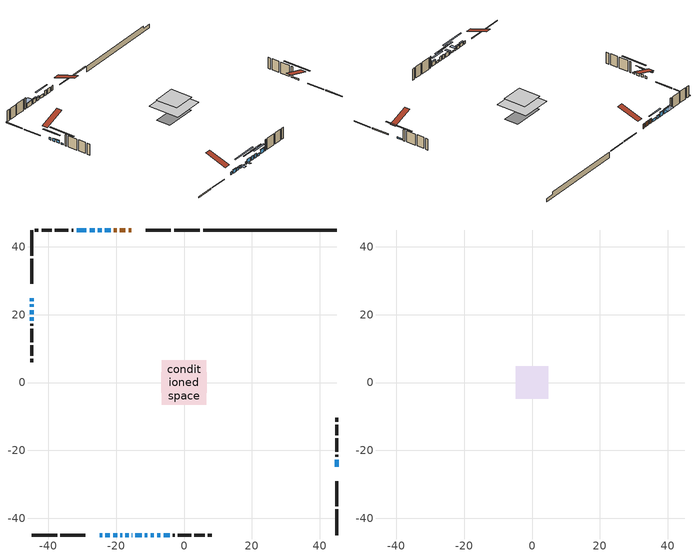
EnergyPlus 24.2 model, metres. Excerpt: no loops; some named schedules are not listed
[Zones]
conditioned space
 floor adiabatic (AdiabaticFloorConstruction): -6.59,-6.59 -6.59,6.59 6.59,6.59 6.59,-6.59 z2.75
 floor foundation (Slab1 construction): -6.77,-3.06 -6.77,3.06 6.77,3.06 6.77,-3.06 z-2.13
 wall outside (RimJoist1 construction): 4.69,44.94 -2.91,44.94 / -44.94,-44.94 -37.34,-44.94 / -44.94,44.94 -44.94,37.34 / 44.94,-44.94 44.94,-37.34 z0.31:0.61
 wall outside (RimJoist2 construction): -3.84,44.94 -11.21,44.94 / -36.41,-44.94 -29.04,-44.94 / -44.94,36.41 -44.94,29.04 / 44.94,-36.41 44.94,-29.04 z0.31:0.61
 wall outside (AdiabaticWallConstruction 1): -15.49,44.94 -16.33,44.94 / -17.26,44.94 -18.91,44.94 / -19.83,44.94 -20.72,44.94 z0.31:2.34
 wall outside (AdiabaticWallConstruction): -24.76,-44.94 -24.13,-44.94 z0.31:1.53; -44.94,24.76 -44.94,23.97 z0.31:1.33; -23.2,-44.94 -21.83,-44.94 z0.31:1.71; -20.9,-44.94 -19.73,-44.94 / -44.94,23.05 -44.94,22.28 / -44.94,21.36 -44.94,20.19 / -21.65,44.94 -23.33,44.94 / -24.25,44.94 -25.37,44.94 z0.31:1.48; -18.8,-44.94 -18.27,-44.94 / -15.42,-44.94 -15.24,-44.94 z0.31:1.17; -26.3,44.94 -27.85,44.94 z0.31:2.01; 44.94,-24.76 44.94,-22.78 / -17.34,-44.94 -16.35,-44.94 / -44.94,19.26 -44.94,18.27 z0.31:0.9; -28.78,44.94 -31.67,44.94 z0.31:2.11; -14.32,-44.94 -12.51,-44.94 / -11.58,-44.94 -10.79,-44.94 / -9.87,-44.94 -8.87,-44.94 / -6.03,-44.94 -4.22,-44.94 z0.31:2.12; -7.95,-44.94 -6.95,-44.94 z0.31:1.3
 wall outside (Wall1 construction): -32.6,44.94 -33.14,44.94 / -3.29,-44.94 -2.75,-44.94 / -44.94,17.34 -44.94,16.8 / 44.94,-21.85 44.94,-21.31 z0.31:5.19
 wall outside (Wall2 construction): -34.07,44.94 -38.05,44.94 / -1.82,-44.94 2.15,-44.94 / -44.94,15.87 -44.94,11.89 / 44.94,-20.38 44.94,-16.4 z0.31:5.19
 wall outside (Wall3 construction): -38.98,44.94 -41.99,44.94 / 3.08,-44.94 6.1,-44.94 / -44.94,10.96 -44.94,7.95 / 44.94,-15.48 44.94,-12.46 z0.31:5.19
 wall outside (Wall4 construction): -42.92,44.94 -44.01,44.94 / 7.03,-44.94 8.12,-44.94 / -44.94,7.02 -44.94,5.93 / 44.94,-11.53 44.94,-10.44 z0.31:5.19
 wall foundation (FoundationWall1 construction): 5.62,44.94,-2.13 5.62,44.94,0.31 41.01,44.94,0.31 41.01,44.94,-0.74 44.94,44.94,-0.74 44.94,44.94,-2.13
 window (WindowConstruction 14): -24.76,-44.94 -24.13,-44.94 z0.31:1.53
 window (WindowConstruction 6): -44.94,24.76 -44.94,23.97 z0.31:1.32
 window (WindowConstruction 7): -23.2,-44.94 -21.83,-44.94 z0.31:1.71
 window (WindowConstruction 8): -20.9,-44.94 -19.73,-44.94 z0.31:1.48
 window (WindowConstruction 9): -44.94,23.04 -44.94,22.28 z0.31:1.48
 window (WindowConstruction 10): -44.94,21.35 -44.94,20.19 z0.31:1.48
 window (WindowConstruction 11): -21.65,44.94 -23.33,44.94 z0.31:1.48
 window (WindowConstruction 12): -24.25,44.94 -25.37,44.94 z0.31:1.48
 window (WindowConstruction 15): -18.8,-44.94 -18.27,-44.94 z0.31:1.17
 window (WindowConstruction 13): -26.3,44.94 -27.85,44.94 z0.31:2.01
 window (WindowConstruction 17): 44.94,-24.76 44.94,-22.78 z0.31:0.9
 window (WindowConstruction 18): -17.34,-44.94 -16.35,-44.94 z0.31:0.9
 window (WindowConstruction 19): -44.94,19.26 -44.94,18.27 z0.31:0.9
 window (WindowConstruction 16): -15.42,-44.94 -15.24,-44.94 z0.31:1.17
 window (WindowConstruction): -28.78,44.94 -31.67,44.94 z0.31:2.11
 window (WindowConstruction 1): -14.31,-44.94 -12.51,-44.94 z0.31:2.11
 window (WindowConstruction 2): -11.58,-44.94 -10.8,-44.94 z0.31:2.11
 window (WindowConstruction 3): -9.87,-44.94 -8.88,-44.94 z0.31:2.11
 window (WindowConstruction 4): -7.95,-44.94 -6.96,-44.94 z0.31:1.3
 window (WindowConstruction 5): -6.03,-44.94 -4.22,-44.94 z0.31:2.11
 door (Door): -15.49,44.94 -16.33,44.94 z0.31:2.34
 door (Door 1): -17.26,44.94 -18.91,44.94 z0.31:2.34
 door (Door 2): -19.83,44.94 -20.72,44.94 z0.31:2.34
 ceiling adiabatic (AdiabaticFloorConstruction): 6.59,-6.59 6.59,6.59 -6.59,6.59 -6.59,-6.59 z2.75
attic - vented
 floor to conditioned space (Floor1 construction Reversed): -4.72,-4.72 -4.72,4.72 4.72,4.72 4.72,-4.72 z5.19
 roof outside (Roof1 construction): -14.56,44.94,5.19 -14.56,35.76,8.25 -12.14,35.76,8.25 -12.14,44.94,5.19; -25.69,-44.94,5.19 -25.69,-35.76,8.25 -28.11,-35.76,8.25 -28.11,-44.94,5.19; -44.94,25.69,5.19 -35.76,25.69,8.25 -35.76,28.11,8.25 -44.94,28.11,5.19; 44.94,-25.69,5.19 35.76,-25.69,8.25 35.76,-28.11,8.25 44.94,-28.11,5.19
shading: -44.94,21.33 -44.94,27.4 -45.35,27.4 -45.35,21.33 z3.96; -21.63,-44.94 -23.4,-44.94 -23.4,-45.35 -21.63,-45.35 z1.91; -19.53,-44.94 -21.1,-44.94 -21.1,-45.35 -19.53,-45.35 z1.68; -44.94,19.64 -44.94,25.68 -45.35,25.68 -45.35,19.64 z4.12; -44.94,19.99 -44.94,21.56 -45.35,21.56 -45.35,19.99 z1.68; -25.97,44.94 -19.01,44.94 -19.01,45.35 -25.97,45.35 z4.12; -25.57,44.94 -24.05,44.94 -24.05,45.35 -25.57,45.35 z1.68; -17.97,-44.94 -19.1,-44.94 -19.1,-47.07 -17.97,-47.07 z1.47; -28.05,44.94 -26.1,44.94 -26.1,45.35 -28.05,45.35 z2.21; 44.94,-17.7 44.94,-29.84 45.35,-29.84 45.35,-17.7 z5.98; -11.27,-44.94 -22.42,-44.94 -22.42,-45.35 -11.27,-45.35 z5.98; -44.94,13.19 -44.94,24.34 -45.35,24.34 -45.35,13.19 z5.98; -14.95,-44.94 -15.72,-44.94 -15.72,-47.07 -14.95,-47.07 z1.47; -31.97,44.94 -28.48,44.94 -28.48,47.07 -31.97,47.07 z2.41; -9.87,-44.94 -16.95,-44.94 -16.95,-45.35 -9.87,-45.35 z4.75; -8.16,-44.94 -14.22,-44.94 -14.22,-45.35 -8.16,-45.35 z4.75; -6.24,-44.94 -12.51,-44.94 -12.51,-45.35 -6.24,-45.35 z4.75; -4.32,-44.94 -10.59,-44.94 -10.59,-45.35 -4.32,-45.35 z3.94; -4.02,-44.94 -6.23,-44.94 -6.23,-45.35 -4.02,-45.35 z2.32
[Building]
Building 1: Terrain=Suburbs
[Site:Location]
Toronto City Centre_ON: Latitude {deg}=43.63; Longitude {deg}=-79.39; Time Zone {hr}=-5; Elevation {m}=77; Keep Site Location Information=Yes
[Site:GroundTemperature:Shallow]
5.01852, 3.26908, 3.12898, 3.95918, 7.29196, 10.6092, 13.4851, 15.3069, 15.4617, 13.9799, 11.1774, 7.9619
[Site:WaterMainsTemperature]
Calculation Method=Schedule; Temperature Schedule=mains temperature schedule
[Material] Roughness=Rough; Thermal Absorptance=0.9
Name | Thickness {m} | Conductivity {W/m-K} | Density {kg/m3} | Specific Heat {J/kg-K} | Solar Absorptance | Visible Absorptance
asphalt or fiberglass shingles | 0.00635 | 0.162714 | 1121.4 | 1465.45 | 0.4 | 0.4
ceiling loosefill ins | 0.169333 | 0.0480833 | 16.02 | 1046.75 | 0.7 | 0.7
ceiling stud and cavity | 0.1397 | 0.104528 | 65.682 | 1177.47 | 0.7 | 0.7
concrete 4.0 in. | 0.1016 | 1.803125 | 2242.8 | 837.4 | 0.7 | 0.7
concrete 8.0 in. | 0.2032 | 1.803125 | 2242.8 | 837.4 | 0.7 | 0.7
door material | 0.04445 | 0.053851 | 512.64 | 1214.23 | 0.7 | 0.7
exterior vertical ins | 0.0460229 | 0.029427 | 32.04 | 1214.23 | 0.7 | 0.7
floor covering | 0.0127 | 0.0433444 | 54.468 | 1339.84 | 0.6 | 0.6
floor rigid ins; wall rigid ins 1 | 0.512978 | 0.029427 | 32.04 | 1214.23 | 0.7 | 0.7
floor stud and cavity | 0.1397 | 1.75129 | 37.0049 | 1207.88 | 0.7 | 0.7
furniture material conditioned space 1 | 0.1524 | 0.115458 | 640.8 | 1214.23 | 0.6 | 0.6
gypsum board | 0.0127 | 0.160291 | 801 | 837.4 | 0.6 | 0.6
gypsum board 1 | 0.0127 | 0.160291 | 801 | 837.4 | 0.7 | 0.7
osb sheathing 0.5 in. | 0.0127 | 0.115458 | 512.64 | 1214.23 | 0.7 | 0.7
osb sheathing 0.75 in. | 0.01905 | 0.115458 | 512.64 | 1214.23 | 0.7 | 0.7
osb sheathing 2.0 in. | 0.0508 | 0.115458 | 512.64 | 1214.23 | 0.7 | 0.7
rim joist rigid ins | 0.103632 | 0.029427 | 32.04 | 1214.23 | 0.7 | 0.7
rim joist stud and cavity | 0.0508 | 0.0451784 | 125.044 | 1163.47 | 0.6 | 0.6
rim joist stud and cavity 1 | 0.0508 | 0.0510999 | 125.044 | 1163.47 | 0.6 | 0.6
wall rigid ins | 0.051816 | 0.029427 | 32.04 | 1214.23 | 0.7 | 0.7
wall stud and cavity | 0.1397 | 0.0740096 | 139.0536 | 1170.24 | 0.7 | 0.7
wall stud and cavity 1 | 0.1397 | 0.167736 | 139.0536 | 1170.24 | 0.7 | 0.7
wall stud and cavity 2 | 0.1397 | 0.16703 | 139.0536 | 1170.24 | 0.7 | 0.7
wall stud and cavity 3 | 0.1397 | 0.258437 | 139.0536 | 1170.24 | 0.7 | 0.7
wall stud and cavity 4 | 0.0889 | 0.380278 | 52.3479 | 1209.89 | 0.7 | 0.7
wall stud and cavity 5 | 0.0889 | 0.391764 | 83.0341 | 1211.67 | 0.7 | 0.7
wood siding | 0.0254 | 0.102417 | 544.68 | 1172.36 | 0.4 | 0.4
wood siding 1; wood siding 2; wood siding 3 | 0.0254 | 0.102417 | 544.68 | 1172.36 | 0.7 | 0.7
[WindowMaterial:SimpleGlazingSystem]
Name | U-Factor {W/m2-K} | Solar Heat Gain Coefficient
WindowMaterial | 2.1054 | 0.63
WindowMaterial 1 | 2.126411 | 0.61
WindowMaterial 10 | 2.268361 | 0.48
WindowMaterial 11 | 2.15083 | 0.57
WindowMaterial 12 | 2.137767 | 0.6
WindowMaterial 13 | 3.42838 | 0.61
WindowMaterial 14 | 3.57657 | 0.6
WindowMaterial 15 | 5.43441 | 0.48
WindowMaterial 16 | 2.31549 | 0.44
WindowMaterial 2 | 2.19625 | 0.54
WindowMaterial 3 | 2.09689 | 0.63
WindowMaterial 4 | 2.21101 | 0.53
WindowMaterial 5 | 2.15991 | 0.58
WindowMaterial 6 | 2.231454 | 0.51
WindowMaterial 7 | 2.15821 | 0.58
WindowMaterial 8 | 2.183191 | 0.56
WindowMaterial 9 | 2.22521 | 0.52
[Construction]
AdiabaticFloorConstruction: floor stud and cavity, floor rigid ins, osb sheathing 0.75 in., floor covering
AdiabaticWallConstruction: wood siding 2, wall rigid ins 1, wall stud and cavity 4, gypsum board
AdiabaticWallConstruction 1: wood siding 3, wall rigid ins 1, wall stud and cavity 4, gypsum board
Door; Door 1; Door 2: door material
Floor1 construction Reversed: gypsum board, ceiling stud and cavity, ceiling loosefill ins
FoundationWall1 construction: concrete 8.0 in., gypsum board 1
furniture construction conditioned space 1: furniture material conditioned space 1
PartitionWallConstruction: gypsum board, wall stud and cavity 5, gypsum board
RimJoist1 construction: wood siding 1, osb sheathing 2.0 in., rim joist stud and cavity
RimJoist2 construction: wood siding 1, rim joist rigid ins, osb sheathing 2.0 in., rim joist stud and cavity 1
Roof1 construction: asphalt or fiberglass shingles
Slab1 construction: concrete 4.0 in.
Wall1 construction: wood siding, osb sheathing 0.5 in., wall stud and cavity, gypsum board
Wall2 construction: wood siding, wall rigid ins, osb sheathing 0.5 in., wall stud and cavity 1, gypsum board
Wall3 construction: wood siding, wall rigid ins, osb sheathing 0.5 in., wall stud and cavity 2, gypsum board
Wall4 construction: wood siding, wall rigid ins, osb sheathing 0.5 in., wall stud and cavity 3, gypsum board
WindowConstruction: WindowMaterial
WindowConstruction 1: WindowMaterial 1
WindowConstruction 10; WindowConstruction 8: WindowMaterial 8
WindowConstruction 11: WindowMaterial 10
WindowConstruction 12: WindowMaterial 11
WindowConstruction 13: WindowMaterial 12
WindowConstruction 14: WindowMaterial 13
WindowConstruction 15: WindowMaterial 14
WindowConstruction 16: WindowMaterial 15
WindowConstruction 17; WindowConstruction 18; WindowConstruction 19: WindowMaterial 16
WindowConstruction 2: WindowMaterial 2
WindowConstruction 3: WindowMaterial 3
WindowConstruction 4: WindowMaterial 4
WindowConstruction 5: WindowMaterial 5
WindowConstruction 6: WindowMaterial 6
WindowConstruction 7: WindowMaterial 7
WindowConstruction 9: WindowMaterial 9
[Zone] Multiplier=1; Part of Total Floor Area=Yes
Name | Volume {m3}
attic - vented | 44.2148
conditioned space | 676.8
[Space]
Name | Zone | Volume {m3}
attic - vented 1 | attic - vented | 44.2148
conditioned space 1 | conditioned space | 676.8
[ZoneInfiltration:EffectiveLeakageArea]
infil attic - vented 1: Zone or Space=attic - vented 1; Schedule=Always On Discrete; Effective Air Leakage Area {cm2}=3745.26; Stack Coefficient=0.00021293; Wind Coefficient=9.85912e-06
[ZoneMixing]
whole house fan mix: Zone or Space=attic - vented; Schedule=Always On Continuous; Design Flow Rate Calculation Method=Flow/Zone; Design Flow Rate {m3/s}=0; Source Zone or Space=conditioned space
[SurfaceProperty:ExposedFoundationPerimeter]
Slab1: Exposed Perimeter Calculation Method=TotalExposedPerimeter; Total Exposed Perimeter {m}=39.319
[InternalMass] Zone or ZoneList=conditioned space; Space or SpaceList=conditioned space 1
Name | Construction | Surface Area {m2}
furniture mass conditioned space 1 | furniture construction conditioned space 1 | 102.64
partition wall mass | PartitionWallConstruction | 256.6
[Lights]
interior lighting: Zone or ZoneList or Space or SpaceList=conditioned space 1; Schedule=interior lighting schedule; Design Level Calculation Method=LightingLevel; Lighting Level {W}=343.2; Return Air Fraction=0; Fraction Radiant=0.6; Fraction Visible=0.2; Fraction Replaceable=1
[People]
occupants: Zone or ZoneList or Space or SpaceList=conditioned space 1; Number of People Schedule=occupants schedule; Number of People Calculation Method=People; Number of People=3; Fraction Radiant=0.314171; Sensible Heat Fraction=0.56303; Activity Level Schedule=occupants activity schedule; Carbon Dioxide Generation Rate {m3/s-W}=0; Enable ASHRAE 55 Comfort Warnings=No; Mean Radiant Temperature Calculation Type=EnclosureAveraged
[ElectricEquipment] Zone or ZoneList or Space or SpaceList=conditioned space 1; Design Level Calculation Method=EquipmentLevel
Name | Schedule | Design Level {W} | Fraction Latent | Fraction Radiant | Fraction Lost
clothes dryer | clothes dryer schedule | 140.772 | 0.015 | 0.081 | 0.85
clothes washer | clothes washer schedule | 32.1985 | 0.03 | 0.162 | 0.7
cooking range | cooking range schedule | 215.147 | 0.08 | 0.432 | 0.2
dishwasher | dishwasher schedule | 66.8632 | 0.3 | 0.18 | 0.4
fridge | fridge schedule | 72.9452 | 0 | 0.6 | 0
mech vent house fan | mech vent house fan schedule | 0.95 | 0 | 0 | 1
mech vent house fan cfis | mech vent house fan cfis schedule | 0 | 0 | 0 | 0
misc plug loads | misc plug loads schedule | 494.7 | 0.045 | 0.513 | 0.1
whole house fan | Always On Discrete | 0 | 0 | 0 | 1
[OtherEquipment] Zone or ZoneList or Space or SpaceList=conditioned space 1; Design Level Calculation Method=EquipmentLevel
Name | Fuel Type | Schedule | Design Level {W} | Fraction Latent | Fraction Radiant | Fraction Lost
clothes dryer 1 | Electricity | clothes dryer schedule | 0 | 0.015 | 0.081 | 0.85
cooking range 1 | Electricity | cooking range schedule | 0 | 0.08 | 0.432 | 0.2
general water use latent | None | general water use schedule | 62.594 | 1 | 0 | 0
general water use sensible | None | general water use schedule | -61.6891 | 0 | 0.6 | 0
mech vent house fan latent load | None | Always On Discrete | 0 | 1 | 0 | 0
mech vent house fan sensible load | None | Always On Discrete | 0 | 0 | 0 | 0
water heater energy adjustment1 | NaturalGas | Always On Discrete | 0.01 | 0 | 0 | 1
[ZoneInfiltration:DesignFlowRate] Zone or ZoneList or Space or SpaceList=conditioned space 1; Schedule=Always On Discrete; Design Flow Rate Calculation Method=Flow/Zone; Design Flow Rate {m3/s}=0
infil flow; natural vent flow; whole house fan flow
[Foundation:Kiva]
Foundation Kiva 1: Initial Indoor Air Temperature {C}=18; Wall Height Above Grade {m}=0.309982; Wall Depth Below Slab {m}=0.2032; Custom Block Material Name 1=exterior vertical ins; Custom Block Depth 1 {m}=2.43998; Custom Block X Position 1 {m}=0.2159; Custom Block Z Position 1 {m}=0
[Foundation:Kiva:Settings]
Soil Conductivity {W/m-K}=0.849921; Soil Density {kg/m3}=1842.3; Soil Specific Heat {J/kg-K}=418.7; Ground Solar Absorptivity=0.9; Ground Thermal Absorptivity=0.9; Ground Surface Roughness {m}=0.03; Far-Field Width {m}=40; Deep-Ground Boundary Condition=ZeroFlux; Deep-Ground Depth {m}=40; Minimum Cell Dimension {m}=0.2; Maximum Cell Growth Coefficient=3; Simulation Timestep=Timestep
[Exterior:Lights]
exterior lighting: Schedule=exterior lighting schedule; Design Level {W}=75.6
[Schedule:Constant]
Name | Hourly Value
Always On Continuous; mech vent house fan schedule; mech vent house fan cfis schedule; Always On Discrete | 1
occupants activity schedule | 117.228
fridge schedule | 0
[Schedule:Week:Daily]
interior lighting schedule Week Rule - Jan1-Jan27: interior lighting schedule day, interior lighting schedule day, interior lighting schedule day, interior lighting schedule day, interior lighting schedule day, interior lighting schedule day, interior lighting schedule day, interior lighting schedule default day, interior lighting schedule default day, interior lighting schedule default day, interior lighting schedule default day, interior lighting schedule default day
interior lighting schedule Week Rule - Jan28-Feb3: interior lighting schedule day, interior lighting schedule day, interior lighting schedule day, interior lighting schedule day, interior lighting schedule day 1, interior lighting schedule day 1, interior lighting schedule day 1, interior lighting schedule default day, interior lighting schedule default day, interior lighting schedule default day, interior lighting schedule default day, interior lighting schedule default day
interior lighting schedule Week Rule - Feb4-Feb24: interior lighting schedule day 1, interior lighting schedule day 1, interior lighting schedule day 1, interior lighting schedule day 1, interior lighting schedule day 1, interior lighting schedule day 1, interior lighting schedule day 1, interior lighting schedule default day, interior lighting schedule default day, interior lighting schedule default day, interior lighting schedule default day, interior lighting schedule default day
interior lighting schedule Week Rule - Feb25-Mar3: interior lighting schedule day 1, interior lighting schedule day 1, interior lighting schedule day 1, interior lighting schedule day 1, interior lighting schedule day 2, interior lighting schedule day 2, interior lighting schedule day 2, interior lighting schedule default day, interior lighting schedule default day, interior lighting schedule default day, interior lighting schedule default day, interior lighting schedule default day
interior lighting schedule Week Rule - Mar4-Mar31: interior lighting schedule day 2, interior lighting schedule day 2, interior lighting schedule day 2, interior lighting schedule day 2, interior lighting schedule day 2, interior lighting schedule day 2, interior lighting schedule day 2, interior lighting schedule default day, interior lighting schedule default day, interior lighting schedule default day, interior lighting schedule default day, interior lighting schedule default day
interior lighting schedule Week Rule - Apr1-Apr28: interior lighting schedule day 3, interior lighting schedule day 3, interior lighting schedule day 3, interior lighting schedule day 3, interior lighting schedule day 3, interior lighting schedule day 3, interior lighting schedule day 3, interior lighting schedule default day, interior lighting schedule default day, interior lighting schedule default day, interior lighting schedule default day, interior lighting schedule default day
interior lighting schedule Week Rule - Apr29-May5: interior lighting schedule day 3, interior lighting schedule day 3, interior lighting schedule day 4, interior lighting schedule day 4, interior lighting schedule day 4, interior lighting schedule day 4, interior lighting schedule day 4, interior lighting schedule default day, interior lighting schedule default day, interior lighting schedule default day, interior lighting schedule default day, interior lighting schedule default day
interior lighting schedule Week Rule - May6-May26: interior lighting schedule day 4, interior lighting schedule day 4, interior lighting schedule day 4, interior lighting schedule day 4, interior lighting schedule day 4, interior lighting schedule day 4, interior lighting schedule day 4, interior lighting schedule default day, interior lighting schedule default day, interior lighting schedule default day, interior lighting schedule default day, interior lighting schedule default day
interior lighting schedule Week Rule - May27-Jun2: interior lighting schedule day 4, interior lighting schedule day 4, interior lighting schedule day 4, interior lighting schedule day 4, interior lighting schedule day 4, interior lighting schedule day 5, interior lighting schedule day 5, interior lighting schedule default day, interior lighting schedule default day, interior lighting schedule default day, interior lighting schedule default day, interior lighting schedule default day
interior lighting schedule Week Rule - Jun3-Jun30: interior lighting schedule day 5, interior lighting schedule day 5, interior lighting schedule day 5, interior lighting schedule day 5, interior lighting schedule day 5, interior lighting schedule day 5, interior lighting schedule day 5, interior lighting schedule default day, interior lighting schedule default day, interior lighting schedule default day, interior lighting schedule default day, interior lighting schedule default day
interior lighting schedule Week Rule - Jul1-Jul28: interior lighting schedule day 6, interior lighting schedule day 6, interior lighting schedule day 6, interior lighting schedule day 6, interior lighting schedule day 6, interior lighting schedule day 6, interior lighting schedule day 6, interior lighting schedule default day, interior lighting schedule default day, interior lighting schedule default day, interior lighting schedule default day, interior lighting schedule default day
interior lighting schedule Week Rule - Jul29-Aug4: interior lighting schedule day 6, interior lighting schedule day 6, interior lighting schedule day 6, interior lighting schedule day 7, interior lighting schedule day 7, interior lighting schedule day 7, interior lighting schedule day 7, interior lighting schedule default day, interior lighting schedule default day, interior lighting schedule default day, interior lighting schedule default day, interior lighting schedule default day
interior lighting schedule Week Rule - Aug5-Aug25: interior lighting schedule day 7, interior lighting schedule day 7, interior lighting schedule day 7, interior lighting schedule day 7, interior lighting schedule day 7, interior lighting schedule day 7, interior lighting schedule day 7, interior lighting schedule default day, interior lighting schedule default day, interior lighting schedule default day, interior lighting schedule default day, interior lighting schedule default day
interior lighting schedule Week Rule - Aug26-Sep1: interior lighting schedule day 7, interior lighting schedule day 7, interior lighting schedule day 7, interior lighting schedule day 7, interior lighting schedule day 7, interior lighting schedule day 7, interior lighting schedule day 8, interior lighting schedule default day, interior lighting schedule default day, interior lighting schedule default day, interior lighting schedule default day, interior lighting schedule default day
interior lighting schedule Week Rule - Sep2-Sep29: interior lighting schedule day 8, interior lighting schedule day 8, interior lighting schedule day 8, interior lighting schedule day 8, interior lighting schedule day 8, interior lighting schedule day 8, interior lighting schedule day 8, interior lighting schedule default day, interior lighting schedule default day, interior lighting schedule default day, interior lighting schedule default day, interior lighting schedule default day
interior lighting schedule Week Rule - Sep30-Oct6: interior lighting schedule day 8, interior lighting schedule day 9, interior lighting schedule day 9, interior lighting schedule day 9, interior lighting schedule day 9, interior lighting schedule day 9, interior lighting schedule day 9, interior lighting schedule default day, interior lighting schedule default day, interior lighting schedule default day, interior lighting schedule default day, interior lighting schedule default day
interior lighting schedule Week Rule - Oct7-Oct27: interior lighting schedule day 9, interior lighting schedule day 9, interior lighting schedule day 9, interior lighting schedule day 9, interior lighting schedule day 9, interior lighting schedule day 9, interior lighting schedule day 9, interior lighting schedule default day, interior lighting schedule default day, interior lighting schedule default day, interior lighting schedule default day, interior lighting schedule default day
interior lighting schedule Week Rule - Oct28-Nov3: interior lighting schedule day 9, interior lighting schedule day 9, interior lighting schedule day 9, interior lighting schedule day 9, interior lighting schedule day 10, interior lighting schedule day 10, interior lighting schedule day 10, interior lighting schedule default day, interior lighting schedule default day, interior lighting schedule default day, interior lighting schedule default day, interior lighting schedule default day
interior lighting schedule Week Rule - Nov4-Nov24: interior lighting schedule day 10, interior lighting schedule day 10, interior lighting schedule day 10, interior lighting schedule day 10, interior lighting schedule day 10, interior lighting schedule day 10, interior lighting schedule day 10, interior lighting schedule default day, interior lighting schedule default day, interior lighting schedule default day, interior lighting schedule default day, interior lighting schedule default day
interior lighting schedule Week Rule - Nov25-Dec1: interior lighting schedule day 10, interior lighting schedule day 10, interior lighting schedule day 10, interior lighting schedule day 10, interior lighting schedule day 10, interior lighting schedule day 10, interior lighting schedule day 11, interior lighting schedule default day, interior lighting schedule default day, interior lighting schedule default day, interior lighting schedule default day, interior lighting schedule default day
interior lighting schedule Week Rule - Dec2-Dec31: interior lighting schedule day 11, interior lighting schedule day 11, interior lighting schedule day 11, interior lighting schedule day 11, interior lighting schedule day 11, interior lighting schedule day 11, interior lighting schedule day 11, interior lighting schedule default day, interior lighting schedule default day, interior lighting schedule default day, interior lighting schedule default day, interior lighting schedule default day
occupants schedule Week Rule - Jan1-Dec31: occupants schedule day, occupants schedule day, occupants schedule day, occupants schedule day, occupants schedule day, occupants schedule day, occupants schedule day, occupants schedule default day, occupants schedule default day, occupants schedule default day, occupants schedule default day, occupants schedule default day
clothes dryer schedule Week Rule - Jan1-Dec31: clothes dryer schedule day, clothes dryer schedule day, clothes dryer schedule day, clothes dryer schedule day, clothes dryer schedule day, clothes dryer schedule day, clothes dryer schedule day, clothes dryer schedule default day, clothes dryer schedule default day, clothes dryer schedule default day, clothes dryer schedule default day, clothes dryer schedule default day
clothes washer schedule Week Rule - Jan1-Dec31: clothes washer schedule day, clothes washer schedule day, clothes washer schedule day, clothes washer schedule day, clothes washer schedule day, clothes washer schedule day, clothes washer schedule day, clothes washer schedule default day, clothes washer schedule default day, clothes washer schedule default day, clothes washer schedule default day, clothes washer schedule default day
cooking range schedule Week Rule - Jan1-Dec31: cooking range schedule day, cooking range schedule day, cooking range schedule day, cooking range schedule day, cooking range schedule day, cooking range schedule day, cooking range schedule day, cooking range schedule default day, cooking range schedule default day, cooking range schedule default day, cooking range schedule default day, cooking range schedule default day
dishwasher schedule Week Rule - Jan1-Dec31: dishwasher schedule day, dishwasher schedule day, dishwasher schedule day, dishwasher schedule day, dishwasher schedule day, dishwasher schedule day, dishwasher schedule day, dishwasher schedule default day, dishwasher schedule default day, dishwasher schedule default day, dishwasher schedule default day, dishwasher schedule default day
misc plug loads schedule Week Rule - Jan1-Dec31: misc plug loads schedule day, misc plug loads schedule day, misc plug loads schedule day, misc plug loads schedule day, misc plug loads schedule day, misc plug loads schedule day, misc plug loads schedule day, misc plug loads schedule default day, misc plug loads schedule default day, misc plug loads schedule default day, misc plug loads schedule default day, misc plug loads schedule default day
general water use schedule Week Rule - Jan1-Dec31: general water use schedule day, general water use schedule day, general water use schedule day, general water use schedule day, general water use schedule day, general water use schedule day, general water use schedule day, general water use schedule default day, general water use schedule default day, general water use schedule default day, general water use schedule default day, general water use schedule default day
exterior lighting schedule Week Rule - Jan1-Jan27: exterior lighting schedule day, exterior lighting schedule day, exterior lighting schedule day, exterior lighting schedule day, exterior lighting schedule day, exterior lighting schedule day, exterior lighting schedule day, exterior lighting schedule default day, exterior lighting schedule default day, exterior lighting schedule default day, exterior lighting schedule default day, exterior lighting schedule default day
exterior lighting schedule Week Rule - Jan28-Feb3: exterior lighting schedule day, exterior lighting schedule day, exterior lighting schedule day, exterior lighting schedule day, exterior lighting schedule day 1, exterior lighting schedule day 1, exterior lighting schedule day 1, exterior lighting schedule default day, exterior lighting schedule default day, exterior lighting schedule default day, exterior lighting schedule default day, exterior lighting schedule default day
exterior lighting schedule Week Rule - Feb4-Feb24: exterior lighting schedule day 1, exterior lighting schedule day 1, exterior lighting schedule day 1, exterior lighting schedule day 1, exterior lighting schedule day 1, exterior lighting schedule day 1, exterior lighting schedule day 1, exterior lighting schedule default day, exterior lighting schedule default day, exterior lighting schedule default day, exterior lighting schedule default day, exterior lighting schedule default day
exterior lighting schedule Week Rule - Feb25-Mar3: exterior lighting schedule day 1, exterior lighting schedule day 1, exterior lighting schedule day 1, exterior lighting schedule day 1, exterior lighting schedule day 2, exterior lighting schedule day 2, exterior lighting schedule day 2, exterior lighting schedule default day, exterior lighting schedule default day, exterior lighting schedule default day, exterior lighting schedule default day, exterior lighting schedule default day
exterior lighting schedule Week Rule - Mar4-Mar31: exterior lighting schedule day 2, exterior lighting schedule day 2, exterior lighting schedule day 2, exterior lighting schedule day 2, exterior lighting schedule day 2, exterior lighting schedule day 2, exterior lighting schedule day 2, exterior lighting schedule default day, exterior lighting schedule default day, exterior lighting schedule default day, exterior lighting schedule default day, exterior lighting schedule default day
exterior lighting schedule Week Rule - Apr1-Apr28: exterior lighting schedule day 3, exterior lighting schedule day 3, exterior lighting schedule day 3, exterior lighting schedule day 3, exterior lighting schedule day 3, exterior lighting schedule day 3, exterior lighting schedule day 3, exterior lighting schedule default day, exterior lighting schedule default day, exterior lighting schedule default day, exterior lighting schedule default day, exterior lighting schedule default day
exterior lighting schedule Week Rule - Apr29-May5: exterior lighting schedule day 3, exterior lighting schedule day 3, exterior lighting schedule day 4, exterior lighting schedule day 4, exterior lighting schedule day 4, exterior lighting schedule day 4, exterior lighting schedule day 4, exterior lighting schedule default day, exterior lighting schedule default day, exterior lighting schedule default day, exterior lighting schedule default day, exterior lighting schedule default day
exterior lighting schedule Week Rule - May6-May26: exterior lighting schedule day 4, exterior lighting schedule day 4, exterior lighting schedule day 4, exterior lighting schedule day 4, exterior lighting schedule day 4, exterior lighting schedule day 4, exterior lighting schedule day 4, exterior lighting schedule default day, exterior lighting schedule default day, exterior lighting schedule default day, exterior lighting schedule default day, exterior lighting schedule default day
exterior lighting schedule Week Rule - May27-Jun2: exterior lighting schedule day 4, exterior lighting schedule day 4, exterior lighting schedule day 4, exterior lighting schedule day 4, exterior lighting schedule day 4, exterior lighting schedule day 5, exterior lighting schedule day 5, exterior lighting schedule default day, exterior lighting schedule default day, exterior lighting schedule default day, exterior lighting schedule default day, exterior lighting schedule default day
exterior lighting schedule Week Rule - Jun3-Jun30: exterior lighting schedule day 5, exterior lighting schedule day 5, exterior lighting schedule day 5, exterior lighting schedule day 5, exterior lighting schedule day 5, exterior lighting schedule day 5, exterior lighting schedule day 5, exterior lighting schedule default day, exterior lighting schedule default day, exterior lighting schedule default day, exterior lighting schedule default day, exterior lighting schedule default day
exterior lighting schedule Week Rule - Jul1-Jul28: exterior lighting schedule day 6, exterior lighting schedule day 6, exterior lighting schedule day 6, exterior lighting schedule day 6, exterior lighting schedule day 6, exterior lighting schedule day 6, exterior lighting schedule day 6, exterior lighting schedule default day, exterior lighting schedule default day, exterior lighting schedule default day, exterior lighting schedule default day, exterior lighting schedule default day
exterior lighting schedule Week Rule - Jul29-Aug4: exterior lighting schedule day 6, exterior lighting schedule day 6, exterior lighting schedule day 6, exterior lighting schedule day 7, exterior lighting schedule day 7, exterior lighting schedule day 7, exterior lighting schedule day 7, exterior lighting schedule default day, exterior lighting schedule default day, exterior lighting schedule default day, exterior lighting schedule default day, exterior lighting schedule default day
[Schedule:Year]
interior lighting schedule: interior lighting schedule Week Rule - Jan1-Jan27, 1, 1, 1, 27, interior lighting schedule Week Rule - Jan28-Feb3, 1, 28, 2, 3, interior lighting schedule Week Rule - Feb4-Feb24, 2, 4, 2, 24, interior lighting schedule Week Rule - Feb25-Mar3, 2, 25, 3, 3, interior lighting schedule Week Rule - Mar4-Mar31, 3, 4, 3, 31, interior lighting schedule Week Rule - Apr1-Apr28, 4, 1, 4, 28, interior lighting schedule Week Rule - Apr29-May5, 4, 29, 5, 5, interior lighting schedule Week Rule - May6-May26, 5, 6, 5, 26, interior lighting schedule Week Rule - May27-Jun2, 5, 27, 6, 2, interior lighting schedule Week Rule - Jun3-Jun30, 6, 3, 6, 30, interior lighting schedule Week Rule - Jul1-Jul28, 7, 1, 7, 28, interior lighting schedule Week Rule - Jul29-Aug4, 7, 29, 8, 4, interior lighting schedule Week Rule - Aug5-Aug25, 8, 5, 8, 25, interior lighting schedule Week Rule - Aug26-Sep1, 8, 26, 9, 1, interior lighting schedule Week Rule - Sep2-Sep29, 9, 2, 9, 29, interior lighting schedule Week Rule - Sep30-Oct6, 9, 30, 10, 6, interior lighting schedule Week Rule - Oct7-Oct27, 10, 7, 10, 27, interior lighting schedule Week Rule - Oct28-Nov3, 10, 28, 11, 3, interior lighting schedule Week Rule - Nov4-Nov24, 11, 4, 11, 24, interior lighting schedule Week Rule - Nov25-Dec1, 11, 25, 12, 1, interior lighting schedule Week Rule - Dec2-Dec31, 12, 2, 12, 31
occupants schedule: occupants schedule Week Rule - Jan1-Dec31, 1, 1, 12, 31
clothes dryer schedule: clothes dryer schedule Week Rule - Jan1-Dec31, 1, 1, 12, 31
clothes washer schedule: clothes washer schedule Week Rule - Jan1-Dec31, 1, 1, 12, 31
cooking range schedule: cooking range schedule Week Rule - Jan1-Dec31, 1, 1, 12, 31
dishwasher schedule: dishwasher schedule Week Rule - Jan1-Dec31, 1, 1, 12, 31
misc plug loads schedule: misc plug loads schedule Week Rule - Jan1-Dec31, 1, 1, 12, 31
general water use schedule: general water use schedule Week Rule - Jan1-Dec31, 1, 1, 12, 31
exterior lighting schedule: exterior lighting schedule Week Rule - Jan1-Jan27, 1, 1, 1, 27, exterior lighting schedule Week Rule - Jan28-Feb3, 1, 28, 2, 3, exterior lighting schedule Week Rule - Feb4-Feb24, 2, 4, 2, 24, exterior lighting schedule Week Rule - Feb25-Mar3, 2, 25, 3, 3, exterior lighting schedule Week Rule - Mar4-Mar31, 3, 4, 3, 31, exterior lighting schedule Week Rule - Apr1-Apr28, 4, 1, 4, 28, exterior lighting schedule Week Rule - Apr29-May5, 4, 29, 5, 5, exterior lighting schedule Week Rule - May6-May26, 5, 6, 5, 26, exterior lighting schedule Week Rule - May27-Jun2, 5, 27, 6, 2, exterior lighting schedule Week Rule - Jun3-Jun30, 6, 3, 6, 30, exterior lighting schedule Week Rule - Jul1-Jul28, 7, 1, 7, 28, exterior lighting schedule Week Rule - Jul29-Aug4, 7, 29, 8, 4, exterior lighting schedule Week Rule - Aug5-Aug25, 8, 5, 8, 25, exterior lighting schedule Week Rule - Aug26-Sep1, 8, 26, 9, 1, exterior lighting schedule Week Rule - Sep2-Sep29, 9, 2, 9, 29, exterior lighting schedule Week Rule - Sep30-Oct6, 9, 30, 10, 6, exterior lighting schedule Week Rule - Oct7-Oct27, 10, 7, 10, 27, exterior lighting schedule Week Rule - Oct28-Nov3, 10, 28, 11, 3, exterior lighting schedule Week Rule - Nov4-Nov24, 11, 4, 11, 24, exterior lighting schedule Week Rule - Nov25-Dec1, 11, 25, 12, 1, exterior lighting schedule Week Rule - Dec2-Dec31, 12, 2, 12, 31
[Schedule:Compact]
mains temperature schedule: Through: 01/01, For: AllDays, Until: 24:00, 8.80333, Through: 01/02, For: AllDays, Until: 24:00, 8.74333, Through: 01/03, For: AllDays, Until: 24:00, 8.68389, Through: 01/04, For: AllDays, Until: 24:00, 8.62611, Through: 01/05, For: AllDays, Until: 24:00, 8.56944, Through: 01/06, For: AllDays, Until: 24:00, 8.51389, Through: 01/07, For: AllDays, Until: 24:00, 8.45944, Through: 01/08, For: AllDays, Until: 24:00, 8.40611, Through: 01/09, For: AllDays, Until: 24:00, 8.35389, Through: 01/10, For: AllDays, Until: 24:00, 8.30278, Through: 01/11, For: AllDays, Until: 24:00, 8.25333, Through: 01/12, For: AllDays, Until: 24:00, 8.205, Through: 01/13, For: AllDays, Until: 24:00, 8.15778, Through: 01/14, For: AllDays, Until: 24:00, 8.11222, Through: 01/15, For: AllDays, Until: 24:00, 8.06778, Through: 01/16, For: AllDays, Until: 24:00, 8.02444, Through: 01/17, For: AllDays, Until: 24:00, 7.98222, Through: 01/18, For: AllDays, Until: 24:00, 7.94167, Through: 01/19, For: AllDays, Until: 24:00, 7.90222, Through: 01/20, For: AllDays, Until: 24:00, 7.86444, Through: 01/21, For: AllDays, Until: 24:00, 7.82778, Through: 01/22, For: AllDays, Until: 24:00, 7.79278, Through: 01/23, For: AllDays, Until: 24:00, 7.75889, Through: 01/24, For: AllDays, Until: 24:00, 7.72667, Through: 01/25, For: AllDays, Until: 24:00, 7.69556, Through: 01/26, For: AllDays, Until: 24:00, 7.66611, Through: 01/27, For: AllDays, Until: 24:00, 7.63778, Through: 01/28, For: AllDays, Until: 24:00, 7.61111, Through: 01/29, For: AllDays, Until: 24:00, 7.58556, Through: 01/30, For: AllDays, Until: 24:00, 7.56167, Through: 01/31, For: AllDays, Until: 24:00, 7.53944, Through: 02/01, For: AllDays, Until: 24:00, 7.51833, Through: 02/02, For: AllDays, Until: 24:00, 7.49889, Through: 02/03, For: AllDays, Until: 24:00, 7.48111, Through: 02/04, For: AllDays, Until: 24:00, 7.46444, Through: 02/05, For: AllDays, Until: 24:00, 7.44944, Through: 02/06, For: AllDays, Until: 24:00, 7.43556, Through: 02/07, For: AllDays, Until: 24:00, 7.42333, Through: 02/08, For: AllDays, Until: 24:00, 7.41278, Through: 02/09, For: AllDays, Until: 24:00, 7.40389, Through: 02/10, For: AllDays, Until: 24:00, 7.39611, Through: 02/11, For: AllDays, Until: 24:00, 7.39, Through: 02/12, For: AllDays, Until: 24:00, 7.38556, Through: 02/13, For: AllDays, Until: 24:00, 7.38222, Through: 02/14, For: AllDays, Until: 24:00, 7.38056, Through: 02/15, For: AllDays, Until: 24:00, 7.38056, Through: 02/16, For: AllDays, Until: 24:00, 7.38222, Through: 02/17, For: AllDays, Until: 24:00, 7.385, Through: 02/18, For: AllDays, Until: 24:00, 7.38944, Through: 02/19, For: AllDays, Until: 24:00, 7.395, Through: 02/20, For: AllDays, Until: 24:00, 7.40278, Through: 02/21, For: AllDays, Until: 24:00, 7.41167, Through: 02/22, For: AllDays, Until: 24:00, 7.42222, Through: 02/23, For: AllDays, Until: 24:00, 7.43389, Through: 02/24, For: AllDays, Until: 24:00, 7.44722, Through: 02/25, For: AllDays, Until: 24:00, 7.46222, Through: 02/26, For: AllDays, Until: 24:00, 7.47833, Through: 02/27, For: AllDays, Until: 24:00, 7.49611, Through: 02/28, For: AllDays, Until: 24:00, 7.51556, Through: 03/01, For: AllDays, Until: 24:00, 7.53667, Through: 03/02, For: AllDays, Until: 24:00, 7.55889, Through: 03/03, For: AllDays, Until: 24:00, 7.58222, Through: 03/04, For: AllDays, Until: 24:00, 7.60722, Through: 03/05, For: AllDays, Until: 24:00, 7.63389, Through: 03/06, For: AllDays, Until: 24:00, 7.66222, Through: 03/07, For: AllDays, Until: 24:00, 7.69111, Through: 03/08, For: AllDays, Until: 24:00, 7.72222, Through: 03/09, For: AllDays, Until: 24:00, 7.75444, Through: 03/10, For: AllDays, Until: 24:00, 7.78778, Through: 03/11, For: AllDays, Until: 24:00, 7.82278, Through: 03/12, For: AllDays, Until: 24:00, 7.85944, Through: 03/13, For: AllDays, Until: 24:00, 7.89722, Through: 03/14, For: AllDays, Until: 24:00, 7.93611, Through: 03/15, For: AllDays, Until: 24:00, 7.97667, Through: 03/16, For: AllDays, Until: 24:00, 8.01833, Through: 03/17, For: AllDays, Until: 24:00, 8.06167, Through: 03/18, For: AllDays, Until: 24:00, 8.10611, Through: 03/19, For: AllDays, Until: 24:00, 8.15167, Through: 03/20, For: AllDays, Until: 24:00, 8.19833, Through: 03/21, For: AllDays, Until: 24:00, 8.24667, Through: 03/22, For: AllDays, Until: 24:00, 8.29611, Through: 03/23, For: AllDays, Until: 24:00, 8.34667, Through: 03/24, For: AllDays, Until: 24:00, 8.39889, Through: 03/25, For: AllDays, Until: 24:00, 8.45167, Through: 03/26, For: AllDays, Until: 24:00, 8.50611, Through: 03/27, For: AllDays, Until: 24:00, 8.56167, Through: 03/28, For: AllDays, Until: 24:00, 8.61833, Through: 03/29, For: AllDays, Until: 24:00, 8.67611, Through: 03/30, For: AllDays, Until: 24:00, 8.735, Through: 03/31, For: AllDays, Until: 24:00, 8.795, Through: 04/01, For: AllDays, Until: 24:00, 8.85611, Through: 04/02, For: AllDays, Until: 24:00, 8.91833, Through: 04/03, For: AllDays, Until: 24:00, 8.98167, Through: 04/04, For: AllDays, Until: 24:00, 9.04556, Through: 04/05, For: AllDays, Until: 24:00, 9.11111, Through: 04/06, For: AllDays, Until: 24:00, 9.17722, Through: 04/07, For: AllDays, Until: 24:00, 9.24444, Through: 04/08, For: AllDays, Until: 24:00, 9.31222, Through: 04/09, For: AllDays, Until: 24:00, 9.38167, Through: 04/10, For: AllDays, Until: 24:00, 9.45167, Through: 04/11, For: AllDays, Until: 24:00, 9.52222, Through: 04/12, For: AllDays, Until: 24:00, 9.59444, Through: 04/13, For: AllDays, Until: 24:00, 9.66667, Through: 04/14, For: AllDays, Until: 24:00, 9.74, Through: 04/15, For: AllDays, Until: 24:00, 9.81444, Through: 04/16, For: AllDays, Until: 24:00, 9.88944, Through: 04/17, For: AllDays, Until: 24:00, 9.96556, Through: 04/18, For: AllDays, Until: 24:00, 10.0417, Through: 04/19, For: AllDays, Until: 24:00, 10.1189, Through: 04/20, For: AllDays, Until: 24:00, 10.1972, Through: 04/21, For: AllDays, Until: 24:00, 10.2756, Through: 04/22, For: AllDays, Until: 24:00, 10.355, Through: 04/23, For: AllDays, Until: 24:00, 10.435, Through: 04/24, For: AllDays, Until: 24:00, 10.515, Through: 04/25, For: AllDays, Until: 24:00, 10.5961, Through: 04/26, For: AllDays, Until: 24:00, 10.6778, Through: 04/27, For: AllDays, Until: 24:00, 10.76, Through: 04/28, For: AllDays, Until: 24:00, 10.8428, Through: 04/29, For: AllDays, Until: 24:00, 10.9261, Through: 04/30, For: AllDays, Until: 24:00, 11.0094, Through: 05/01, For: AllDays, Until: 24:00, 11.0933, Through: 05/02, For: AllDays, Until: 24:00, 11.1778, Through: 05/03, For: AllDays, Until: 24:00, 11.2628, Through: 05/04, For: AllDays, Until: 24:00, 11.3478, Through: 05/05, For: AllDays, Until: 24:00, 11.4333, Through: 05/06, For: AllDays, Until: 24:00, 11.5189, Through: 05/07, For: AllDays, Until: 24:00, 11.605, Through: 05/08, For: AllDays, Until: 24:00, 11.6917, Through: 05/09, For: AllDays, Until: 24:00, 11.7778, Through: 05/10, For: AllDays, Until: 24:00, 11.865, Through: 05/11, For: AllDays, Until: 24:00, 11.9517, Through: 05/12, For: AllDays, Until: 24:00, 12.0389, Through: 05/13, For: AllDays, Until: 24:00, 12.1261, Through: 05/14, For: AllDays, Until: 24:00, 12.2133, Through: 05/15, For: AllDays, Until: 24:00, 12.3006, Through: 05/16, For: AllDays, Until: 24:00, 12.3883, Through: 05/17, For: AllDays, Until: 24:00, 12.4756, Through: 05/18, For: AllDays, Until: 24:00, 12.5628, Through: 05/19, For: AllDays, Until: 24:00, 12.6506, Through: 05/20, For: AllDays, Until: 24:00, 12.7378, Through: 05/21, For: AllDays, Until: 24:00, 12.825, Through: 05/22, For: AllDays, Until: 24:00, 12.9122, Through: 05/23, For: AllDays, Until: 24:00, 12.9994, Through: 05/24, For: AllDays, Until: 24:00, 13.0861, Through: 05/25, For: AllDays, Until: 24:00, 13.1728, Through: 05/26, For: AllDays, Until: 24:00, 13.2594, Through: 05/27, For: AllDays, Until: 24:00, 13.3456, Through: 05/28, For: AllDays, Until: 24:00, 13.4317, Through: 05/29, For: AllDays, Until: 24:00, 13.5172, Through: 05/30, For: AllDays, Until: 24:00, 13.6028, Through: 05/31, For: AllDays, Until: 24:00, 13.6878, Through: 06/01, For: AllDays, Until: 24:00, 13.7722, Through: 06/02, For: AllDays, Until: 24:00, 13.8567, Through: 06/03, For: AllDays, Until: 24:00, 13.9406, Through: 06/04, For: AllDays, Until: 24:00, 14.0239, Through: 06/05, For: AllDays, Until: 24:00, 14.1067, Through: 06/06, For: AllDays, Until: 24:00, 14.1894, Through: 06/07, For: AllDays, Until: 24:00, 14.2711, Through: 06/08, For: AllDays, Until: 24:00, 14.3528, Through: 06/09, For: AllDays, Until: 24:00, 14.4339, Through: 06/10, For: AllDays, Until: 24:00, 14.5139, Through: 06/11, For: AllDays, Until: 24:00, 14.5939, Through: 06/12, For: AllDays, Until: 24:00, 14.6728, Through: 06/13, For: AllDays, Until: 24:00, 14.7511, Through: 06/14, For: AllDays, Until: 24:00, 14.8289, Through: 06/15, For: AllDays, Until: 24:00, 14.9061, Through: 06/16, For: AllDays, Until: 24:00, 14.9822, Through: 06/17, For: AllDays, Until: 24:00, 15.0578, Through: 06/18, For: AllDays, Until: 24:00, 15.1328, Through: 06/19, For: AllDays, Until: 24:00, 15.2067, Through: 06/20, For: AllDays, Until: 24:00, 15.28, Through: 06/21, For: AllDays, Until: 24:00, 15.3522, Through: 06/22, For: AllDays, Until: 24:00, 15.4239, Through: 06/23, For: AllDays, Until: 24:00, 15.4944, Through: 06/24, For: AllDays, Until: 24:00, 15.5639, Through: 06/25, For: AllDays, Until: 24:00, 15.6328, Through: 06/26, For: AllDays, Until: 24:00, 15.7006, Through: 06/27, For: AllDays, Until: 24:00, 15.7678, Through: 06/28, For: AllDays, Until: 24:00, 15.8333, Through: 06/29, For: AllDays, Until: 24:00, 15.8983, Through: 06/30, For: AllDays, Until: 24:00, 15.9622, Through: 07/01, For: AllDays, Until: 24:00, 16.025, Through: 07/02, For: AllDays, Until: 24:00, 16.0872, Through: 07/03, For: AllDays, Until: 24:00, 16.1478, Through: 07/04, For: AllDays, Until: 24:00, 16.2072, Through: 07/05, For: AllDays, Until: 24:00, 16.2661, Through: 07/06, For: AllDays, Until: 24:00, 16.3233, Through: 07/07, For: AllDays, Until: 24:00, 16.3794, Through: 07/08, For: AllDays, Until: 24:00, 16.435, Through: 07/09, For: AllDays, Until: 24:00, 16.4889, Through: 07/10, For: AllDays, Until: 24:00, 16.5417, Through: 07/11, For: AllDays, Until: 24:00, 16.5928, Through: 07/12, For: AllDays, Until: 24:00, 16.6433, Through: 07/13, For: AllDays, Until: 24:00, 16.6922, Through: 07/14, For: AllDays, Until: 24:00, 16.74, Through: 07/15, For: AllDays, Until: 24:00, 16.7867, Through: 07/16, For: AllDays, Until: 24:00, 16.8322, Through: 07/17, For: AllDays, Until: 24:00, 16.8761, Through: 07/18, For: AllDays, Until: 24:00, 16.9189, Through: 07/19, For: AllDays, Until: 24:00, 16.96, Through: 07/20, For: AllDays, Until: 24:00, 17, Through: 07/21, For: AllDays, Until: 24:00, 17.0389, Through: 07/22, For: AllDays, Until: 24:00, 17.0761, Through: 07/23, For: AllDays, Until: 24:00, 17.1122, Through: 07/24, For: AllDays, Until: 24:00, 17.1467, Through: 07/25, For: AllDays, Until: 24:00, 17.18, Through: 07/26, For: AllDays, Until: 24:00, 17.2117, Through: 07/27, For: AllDays, Until: 24:00, 17.2422, Through: 07/28, For: AllDays, Until: 24:00, 17.2711, Through: 07/29, For: AllDays, Until: 24:00, 17.2983, Through: 07/30, For: AllDays, Until: 24:00, 17.3244, Through: 07/31, For: AllDays, Until: 24:00, 17.3494, Through: 08/01, For: AllDays, Until: 24:00, 17.3728, Through: 08/02, For: AllDays, Until: 24:00, 17.3944, Through: 08/03, For: AllDays, Until: 24:00, 17.4144, Through: 08/04, For: AllDays, Until: 24:00, 17.4333, Through: 08/05, For: AllDays, Until: 24:00, 17.4506, Through: 08/06, For: AllDays, Until: 24:00, 17.4667, Through: 08/07, For: AllDays, Until: 24:00, 17.4811, Through: 08/08, For: AllDays, Until: 24:00, 17.4939, Through: 08/09, For: AllDays, Until: 24:00, 17.5056, Through: 08/10, For: AllDays, Until: 24:00, 17.5156, Through: 08/11, For: AllDays, Until: 24:00, 17.5239, Through: 08/12, For: AllDays, Until: 24:00, 17.5311, Through: 08/13, For: AllDays, Until: 24:00, 17.5361, Through: 08/14, For: AllDays, Until: 24:00, 17.54, Through: 08/15, For: AllDays, Until: 24:00, 17.5428, Through: 08/16, For: AllDays, Until: 24:00, 17.5439, Through: 08/17, For: AllDays, Until: 24:00, 17.5433, Through: 08/18, For: AllDays, Until: 24:00, 17.5411, Through: 08/19, For: AllDays, Until: 24:00, 17.5372, Through: 08/20, For: AllDays, Until: 24:00, 17.5322, Through: 08/21, For: AllDays, Until: 24:00, 17.5256, Through: 08/22, For: AllDays, Until: 24:00, 17.5178, Through: 08/23, For: AllDays, Until: 24:00, 17.5083, Through: 08/24, For: AllDays, Until: 24:00, 17.4972, Through: 08/25, For: AllDays, Until: 24:00, 17.4844, Through: 08/26, For: AllDays, Until: 24:00, 17.4706, Through: 08/27, For: AllDays, Until: 24:00, 17.455, Through: 08/28, For: AllDays, Until: 24:00, 17.4378, Through: 08/29, For: AllDays, Until: 24:00, 17.4194, Through: 08/30, For: AllDays, Until: 24:00, 17.3994, Through: 08/31, For: AllDays, Until: 24:00, 17.3778, Through: 09/01, For: AllDays, Until: 24:00, 17.355, Through: 09/02, For: AllDays, Until: 24:00, 17.3311, Through: 09/03, For: AllDays, Until: 24:00, 17.305, Through: 09/04, For: AllDays, Until: 24:00, 17.2778, Through: 09/05, For: AllDays, Until: 24:00, 17.2494, Through: 09/06, For: AllDays, Until: 24:00, 17.2194, Through: 09/07, For: AllDays, Until: 24:00, 17.1878, Through: 09/08, For: AllDays, Until: 24:00, 17.155, Through: 09/09, For: AllDays, Until: 24:00, 17.1206, Through: 09/10, For: AllDays, Until: 24:00, 17.085, Through: 09/11, For: AllDays, Until: 24:00, 17.0483, Through: 09/12, For: AllDays, Until: 24:00, 17.01, Through: 09/13, For: AllDays, Until: 24:00, 16.97, Through: 09/14, For: AllDays, Until: 24:00, 16.9289, Through: 09/15, For: AllDays, Until: 24:00, 16.8867, Through: 09/16, For: AllDays, Until: 24:00, 16.8428, Through: 09/17, For: AllDays, Until: 24:00, 16.7983, Through: 09/18, For: AllDays, Until: 24:00, 16.7517, Through: 09/19, For: AllDays, Until: 24:00, 16.7044, Through: 09/20, For: AllDays, Until: 24:00, 16.6556, Through: 09/21, For: AllDays, Until: 24:00, 16.6056, Through: 09/22, For: AllDays, Until: 24:00, 16.5544, Through: 09/23, For: AllDays, Until: 24:00, 16.5017, Through: 09/24, For: AllDays, Until: 24:00, 16.4483, Through: 09/25, For: AllDays, Until: 24:00, 16.3933, Through: 09/26, For: AllDays, Until: 24:00, 16.3372, Through: 09/27, For: AllDays, Until: 24:00, 16.2806, Through: 09/28, For: AllDays, Until: 24:00, 16.2222, Through: 09/29, For: AllDays, Until: 24:00, 16.1628, Through: 09/30, For: AllDays, Until: 24:00, 16.1022, Through: 10/01, For: AllDays, Until: 24:00, 16.0406, Through: 10/02, For: AllDays, Until: 24:00, 15.9778, Through: 10/03, For: AllDays, Until: 24:00, 15.9144, Through: 10/04, For: AllDays, Until: 24:00, 15.8494, Through: 10/05, For: AllDays, Until: 24:00, 15.7839, Through: 10/06, For: AllDays, Until: 24:00, 15.7172, Through: 10/07, For: AllDays, Until: 24:00, 15.6494, Through: 10/08, For: AllDays, Until: 24:00, 15.5811, Through: 10/09, For: AllDays, Until: 24:00, 15.5117, Through: 10/10, For: AllDays, Until: 24:00, 15.4411, Through: 10/11, For: AllDays, Until: 24:00, 15.37, Through: 10/12, For: AllDays, Until: 24:00, 15.2978, Through: 10/13, For: AllDays, Until: 24:00, 15.225, Through: 10/14, For: AllDays, Until: 24:00, 15.1511, Through: 10/15, For: AllDays, Until: 24:00, 15.0767, Through: 10/16, For: AllDays, Until: 24:00, 15.0011, Through: 10/17, For: AllDays, Until: 24:00, 14.925, Through: 10/18, For: AllDays, Until: 24:00, 14.8483, Through: 10/19, For: AllDays, Until: 24:00, 14.7706, Through: 10/20, For: AllDays, Until: 24:00, 14.6922, Through: 10/21, For: AllDays, Until: 24:00, 14.6133, Through: 10/22, For: AllDays, Until: 24:00, 14.5339, Through: 10/23, For: AllDays, Until: 24:00, 14.4539, Through: 10/24, For: AllDays, Until: 24:00, 14.3728, Through: 10/25, For: AllDays, Until: 24:00, 14.2917, Through: 10/26, For: AllDays, Until: 24:00, 14.21, Through: 10/27, For: AllDays, Until: 24:00, 14.1272, Through: 10/28, For: AllDays, Until: 24:00, 14.0444, Through: 10/29, For: AllDays, Until: 24:00, 13.9611, Through: 10/30, For: AllDays, Until: 24:00, 13.8772, Through: 10/31, For: AllDays, Until: 24:00, 13.7933, Through: 11/01, For: AllDays, Until: 24:00, 13.7089, Through: 11/02, For: AllDays, Until: 24:00, 13.6239, Through: 11/03, For: AllDays, Until: 24:00, 13.5383, Through: 11/04, For: AllDays, Until: 24:00, 13.4528, Through: 11/05, For: AllDays, Until: 24:00, 13.3667, Through: 11/06, For: AllDays, Until: 24:00, 13.2806, Through: 11/07, For: AllDays, Until: 24:00, 13.1944, Through: 11/08, For: AllDays, Until: 24:00, 13.1078, Through: 11/09, For: AllDays, Until: 24:00, 13.0206, Through: 11/10, For: AllDays, Until: 24:00, 12.9339, Through: 11/11, For: AllDays, Until: 24:00, 12.8467, Through: 11/12, For: AllDays, Until: 24:00, 12.7594, Through: 11/13, For: AllDays, Until: 24:00, 12.6722, Through: 11/14, For: AllDays, Until: 24:00, 12.5844, Through: 11/15, For: AllDays, Until: 24:00, 12.4972, Through: 11/16, For: AllDays, Until: 24:00, 12.41, Through: 11/17, For: AllDays, Until: 24:00, 12.3222, Through: 11/18, For: AllDays, Until: 24:00, 12.235, Through: 11/19, For: AllDays, Until: 24:00, 12.1478, Through: 11/20, For: AllDays, Until: 24:00, 12.0606, Through: 11/21, For: AllDays, Until: 24:00, 11.9733, Through: 11/22, For: AllDays, Until: 24:00, 11.8861, Through: 11/23, For: AllDays, Until: 24:00, 11.7994, Through: 11/24, For: AllDays, Until: 24:00, 11.7128, Through: 11/25, For: AllDays, Until: 24:00, 11.6267, Through: 11/26, For: AllDays, Until: 24:00, 11.5406, Through: 11/27, For: AllDays, Until: 24:00, 11.4544, Through: 11/28, For: AllDays, Until: 24:00, 11.3689, Through: 11/29, For: AllDays, Until: 24:00, 11.2839, Through: 11/30, For: AllDays, Until: 24:00, 11.1989, Through: 12/01, For: AllDays, Until: 24:00, 11.1144, Through: 12/02, For: AllDays, Until: 24:00, 11.03, Through: 12/03, For: AllDays, Until: 24:00, 10.9467, Through: 12/04, For: AllDays, Until: 24:00, 10.8633, Through: 12/05, For: AllDays, Until: 24:00, 10.7806, Through: 12/06, For: AllDays, Until: 24:00, 10.6983, Through: 12/07, For: AllDays, Until: 24:00, 10.6167, Through: 12/08, For: AllDays, Until: 24:00, 10.5356, Through: 12/09, For: AllDays, Until: 24:00, 10.4544, Through: 12/10, For: AllDays, Until: 24:00, 10.3744, Through: 12/11, For: AllDays, Until: 24:00, 10.295, Through: 12/12, For: AllDays, Until: 24:00, 10.2167, Through: 12/13, For: AllDays, Until: 24:00, 10.1383, Through: 12/14, For: AllDays, Until: 24:00, 10.0611, Through: 12/15, For: AllDays, Until: 24:00, 9.98444, Through: 12/16, For: AllDays, Until: 24:00, 9.90833, Through: 12/17, For: AllDays, Until: 24:00, 9.83278, Through: 12/18, For: AllDays, Until: 24:00, 9.75833, Through: 12/19, For: AllDays, Until: 24:00, 9.685, Through: 12/20, For: AllDays, Until: 24:00, 9.61222, Through: 12/21, For: AllDays, Until: 24:00, 9.54, Through: 12/22, For: AllDays, Until: 24:00, 9.46889, Through: 12/23, For: AllDays, Until: 24:00, 9.39889, Through: 12/24, For: AllDays, Until: 24:00, 9.32944, Through: 12/25, For: AllDays, Until: 24:00, 9.26111, Through: 12/26, For: AllDays, Until: 24:00, 9.19389, Through: 12/27, For: AllDays, Until: 24:00, 9.12722, Through: 12/28, For: AllDays, Until: 24:00, 9.06167, Through: 12/29, For: AllDays, Until: 24:00, 8.99722, Through: 12/30, For: AllDays, Until: 24:00, 8.93389, Through: 12/31, For: AllDays, Until: 24:00, 8.87111
